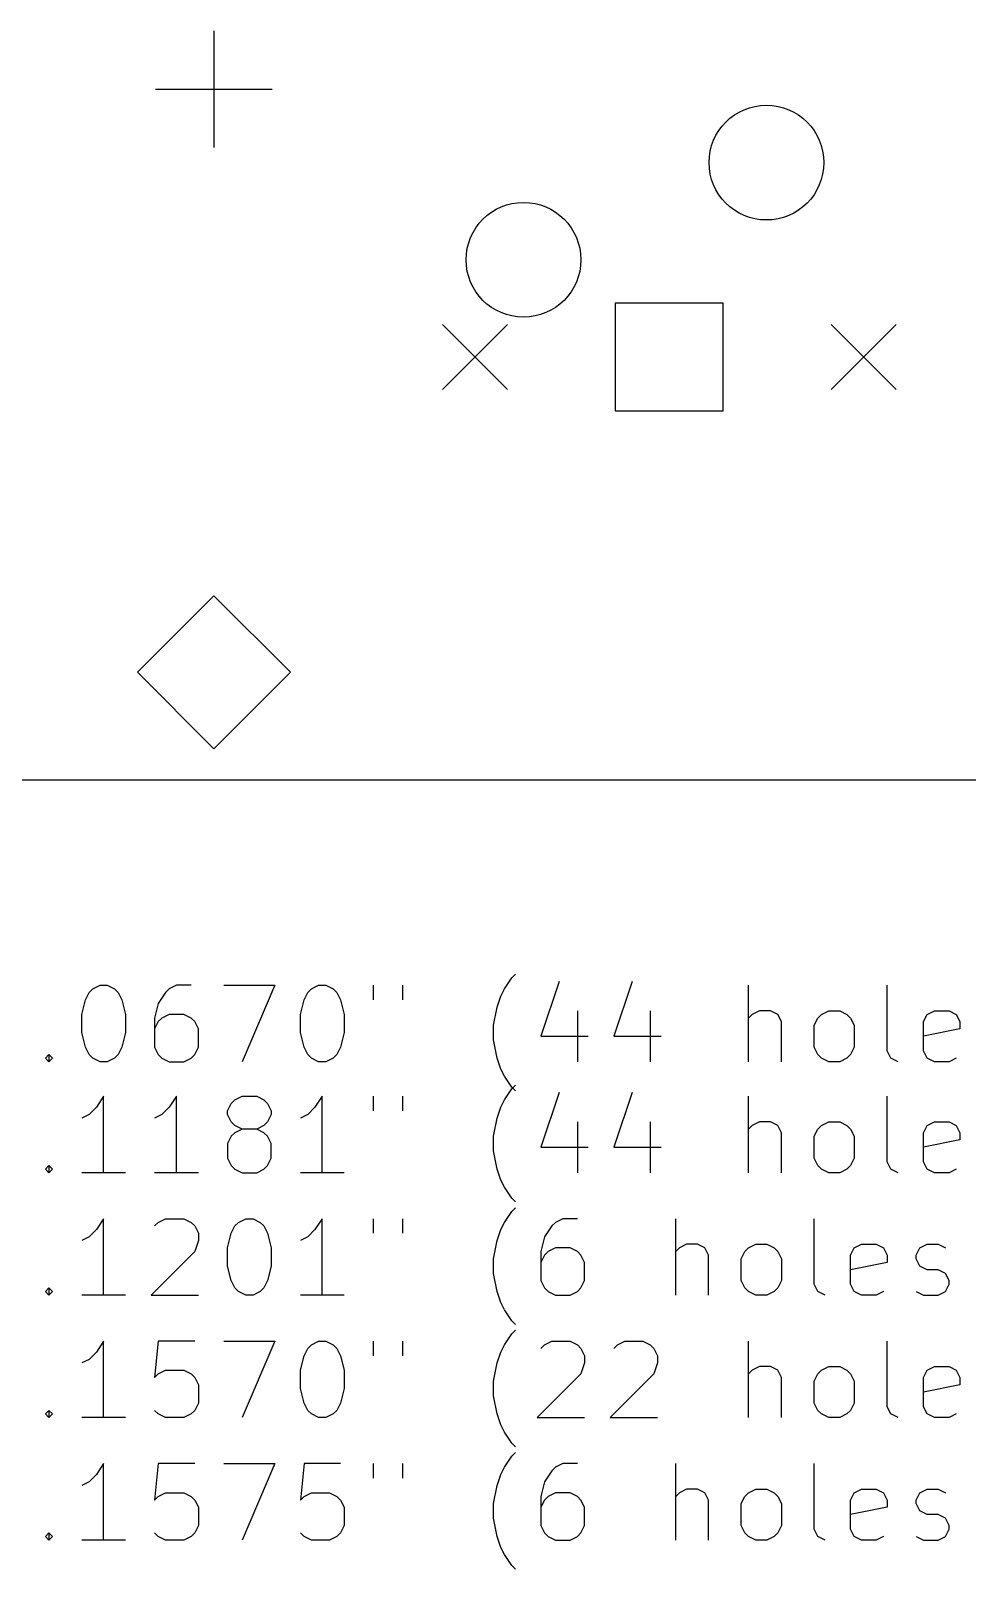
# Model space of a CAD drawing. Extents: x 18 to 119, y -176 to -24.
# Drawn here: x 43.24 to 67.72, y -175.64 to -135.43 of the extents above; entities that cross this region are included whole.
import ezdxf

# ---------------------------------------------------------------- set-up
doc = ezdxf.new("R2010")
doc.units = 0
doc.layers.add('BLACK', color=7, linetype='CONTINUOUS')

msp = doc.modelspace()

# ---------------------------------------------------------------- linework, layer by layer
at = {"layer": 'BLACK', "linetype": 'CONTINUOUS'}
for p, q in [((48.0327, -135.428), (48.0327, -138.478)), ((46.5077, -136.953), (49.5577, -136.953)), ((61.3426, -142.543), (58.5228, -142.543)), ((58.5228, -142.543), (58.5228, -145.363)), ((61.3426, -145.363), (61.3426, -142.543)), ((54.0018, -143.102), (55.7036, -144.804)), ((55.7036, -143.102), (54.0018, -144.804)), ((64.1618, -143.102), (65.8636, -144.804)), ((65.8636, -143.102), (64.1618, -144.804)), ((58.5228, -145.363), (61.3426, -145.363)), ((48.0327, -150.193), (46.0327, -152.193)), ((50.0327, -152.193), (48.0327, -150.193)), ((46.0327, -152.193), (48.0327, -154.193)), ((48.0327, -154.193), (50.0327, -152.193)), ((116.5, -155.001), (22.2422, -155.018)), ((44.8636, -160.468), (45.0541, -160.373)), ((45.0541, -160.373), (45.2446, -160.373)), ((45.2446, -160.373), (45.4351, -160.468)), ((47.0541, -160.373), (46.8636, -160.468)), ((47.4351, -160.373), (47.0541, -160.373)), ((48.2922, -160.373), (49.6255, -160.373)), ((49.6255, -160.373), (48.7684, -162.373)), ((50.5779, -160.468), (50.7684, -160.373)), ((50.7684, -160.373), (50.9589, -160.373)), ((50.9589, -160.373), (51.1494, -160.468)), ((52.197, -160.373), (52.197, -160.754)), ((52.9589, -160.373), (52.9589, -160.754)), ((55.6255, -160.468), (55.816, -160.182)), ((55.816, -160.182), (55.9113, -160.087)), ((57.0541, -160.277), (56.5779, -161.706)), ((58.9589, -160.277), (58.4827, -161.706)), ((62.0065, -162.373), (62.0065, -160.373)), ((65.6255, -162.087), (65.6255, -160.373)), ((44.5779, -161.134), (44.6732, -160.754)), ((44.6732, -160.754), (44.7684, -160.563)), ((44.7684, -160.563), (44.8636, -160.468)), ((45.4351, -160.468), (45.5303, -160.563)), ((45.5303, -160.563), (45.6255, -160.754)), ((45.6255, -160.754), (45.7208, -161.134)), ((46.7684, -160.563), (46.5779, -160.849)), ((46.8636, -160.468), (46.7684, -160.563)), ((50.2922, -161.134), (50.3874, -160.754)), ((50.3874, -160.754), (50.4827, -160.563)), ((50.4827, -160.563), (50.5779, -160.468)), ((51.1494, -160.468), (51.2446, -160.563)), ((51.2446, -160.563), (51.3398, -160.754)), ((51.3398, -160.754), (51.4351, -161.134)), ((55.4351, -160.944), (55.5303, -160.658)), ((55.5303, -160.658), (55.6255, -160.468)), ((44.5779, -161.611), (44.5779, -161.134)), ((45.7208, -161.134), (45.7208, -161.611)), ((46.5779, -160.849), (46.4827, -161.23)), ((46.4827, -161.23), (46.4827, -161.992)), ((46.6732, -161.23), (46.5779, -161.325)), ((46.8636, -161.134), (46.6732, -161.23)), ((47.2446, -161.134), (46.8636, -161.134)), ((47.4351, -161.23), (47.2446, -161.134)), ((47.5303, -161.325), (47.4351, -161.23)), ((50.2922, -161.611), (50.2922, -161.134)), ((51.4351, -161.134), (51.4351, -161.611)), ((55.3398, -161.42), (55.4351, -160.944)), ((57.5303, -161.039), (57.5303, -162.373)), ((59.4351, -161.039), (59.4351, -162.373)), ((62.1017, -161.134), (62.0065, -161.23)), ((62.2922, -161.039), (62.1017, -161.134)), ((62.5779, -161.039), (62.2922, -161.039)), ((62.7684, -161.134), (62.5779, -161.039)), ((62.8636, -161.325), (62.7684, -161.134)), ((63.7208, -161.42), (63.816, -161.23)), ((63.816, -161.23), (63.9113, -161.134)), ((63.9113, -161.134), (64.1017, -161.039)), ((64.1017, -161.039), (64.3874, -161.039)), ((64.3874, -161.039), (64.5779, -161.134)), ((64.5779, -161.134), (64.6732, -161.23)), ((64.6732, -161.23), (64.7684, -161.42)), ((66.5779, -161.325), (66.6732, -161.134)), ((66.6732, -161.134), (66.8636, -161.039)), ((66.8636, -161.039), (67.2446, -161.039)), ((67.2446, -161.039), (67.4351, -161.134)), ((67.4351, -161.134), (67.5303, -161.325)), ((44.6732, -161.992), (44.5779, -161.611)), ((45.7208, -161.611), (45.6255, -161.992)), ((46.5779, -161.325), (46.4827, -161.515)), ((47.6255, -161.515), (47.5303, -161.325)), ((47.6255, -161.992), (47.6255, -161.515)), ((50.3874, -161.992), (50.2922, -161.611)), ((51.4351, -161.611), (51.3398, -161.992)), ((55.3398, -161.801), (55.3398, -161.42)), ((62.8636, -162.373), (62.8636, -161.325)), ((63.7208, -161.992), (63.7208, -161.42)), ((64.7684, -161.42), (64.7684, -161.992)), ((66.5779, -162.087), (66.5779, -161.325)), ((67.5303, -161.515), (66.5779, -161.706)), ((67.5303, -161.325), (67.5303, -161.515)), ((44.7684, -162.182), (44.6732, -161.992)), ((45.6255, -161.992), (45.5303, -162.182)), ((46.4827, -161.992), (46.5779, -162.182)), ((47.5303, -162.182), (47.6255, -161.992)), ((50.4827, -162.182), (50.3874, -161.992)), ((51.3398, -161.992), (51.2446, -162.182)), ((55.4351, -162.277), (55.3398, -161.801)), ((56.5779, -161.706), (57.816, -161.706)), ((58.4827, -161.706), (59.7208, -161.706)), ((63.816, -162.182), (63.7208, -161.992)), ((64.7684, -161.992), (64.6732, -162.182)), ((43.6255, -162.277), (43.7208, -162.182)), ((43.7208, -162.373), (43.6255, -162.277)), ((43.7208, -162.182), (43.816, -162.277)), ((43.7208, -162.182), (43.7208, -162.373)), ((43.816, -162.277), (43.7208, -162.373)), ((44.8636, -162.277), (44.7684, -162.182)), ((45.0541, -162.373), (44.8636, -162.277)), ((45.2446, -162.373), (45.0541, -162.373)), ((45.4351, -162.277), (45.2446, -162.373)), ((45.5303, -162.182), (45.4351, -162.277)), ((46.5779, -162.182), (46.6732, -162.277)), ((46.6732, -162.277), (46.8636, -162.373)), ((46.8636, -162.373), (47.2446, -162.373)), ((47.2446, -162.373), (47.4351, -162.277)), ((47.4351, -162.277), (47.5303, -162.182)), ((50.5779, -162.277), (50.4827, -162.182)), ((50.7684, -162.373), (50.5779, -162.277)), ((50.9589, -162.373), (50.7684, -162.373)), ((51.1494, -162.277), (50.9589, -162.373)), ((51.2446, -162.182), (51.1494, -162.277)), ((55.5303, -162.563), (55.4351, -162.277)), ((63.9113, -162.277), (63.816, -162.182)), ((64.1017, -162.373), (63.9113, -162.277)), ((64.3874, -162.373), (64.1017, -162.373)), ((64.5779, -162.277), (64.3874, -162.373)), ((64.6732, -162.182), (64.5779, -162.277)), ((65.7208, -162.277), (65.6255, -162.087)), ((65.9113, -162.373), (65.7208, -162.277)), ((66.6732, -162.277), (66.5779, -162.087)), ((66.8636, -162.373), (66.6732, -162.277)), ((67.2446, -162.373), (66.8636, -162.373)), ((67.4351, -162.277), (67.2446, -162.373)), ((55.6255, -162.754), (55.5303, -162.563)), ((55.816, -163.039), (55.6255, -162.754)), ((55.6255, -163.37), (55.816, -163.084)), ((55.816, -163.084), (55.9113, -162.989)), ((55.9113, -163.134), (55.816, -163.039)), ((57.0541, -163.179), (56.5779, -164.608)), ((58.9589, -163.179), (58.4827, -164.608)), ((44.9589, -163.56), (44.7684, -163.751)), ((45.1494, -163.274), (44.9589, -163.56)), ((45.1494, -165.274), (45.1494, -163.274)), ((46.8636, -163.56), (46.6732, -163.751)), ((47.0541, -163.274), (46.8636, -163.56)), ((47.0541, -165.274), (47.0541, -163.274)), ((48.3874, -163.655), (48.4827, -163.465)), ((48.4827, -163.465), (48.5779, -163.37)), ((48.5779, -163.37), (48.7684, -163.274)), ((48.7684, -163.274), (49.1494, -163.274)), ((49.1494, -163.274), (49.3398, -163.37)), ((49.3398, -163.37), (49.4351, -163.465)), ((49.4351, -163.465), (49.5303, -163.655)), ((50.6732, -163.56), (50.4827, -163.751)), ((50.8636, -163.274), (50.6732, -163.56)), ((50.8636, -165.274), (50.8636, -163.274)), ((52.197, -163.274), (52.197, -163.655)), ((52.9589, -163.274), (52.9589, -163.655)), ((55.4351, -163.846), (55.5303, -163.56)), ((55.5303, -163.56), (55.6255, -163.37)), ((62.0065, -165.274), (62.0065, -163.274)), ((65.6255, -164.989), (65.6255, -163.274)), ((44.7684, -163.751), (44.5779, -163.846)), ((46.6732, -163.751), (46.4827, -163.846)), ((48.3874, -163.751), (48.3874, -163.655)), ((48.4827, -163.941), (48.3874, -163.751)), ((48.5779, -164.036), (48.4827, -163.941)), ((48.7684, -164.131), (48.5779, -164.036)), ((49.3398, -164.036), (49.1494, -164.131)), ((49.4351, -163.941), (49.3398, -164.036)), ((49.5303, -163.751), (49.4351, -163.941)), ((49.5303, -163.655), (49.5303, -163.751)), ((50.4827, -163.751), (50.2922, -163.846)), ((55.3398, -164.322), (55.4351, -163.846)), ((57.5303, -163.941), (57.5303, -165.274)), ((59.4351, -163.941), (59.4351, -165.274)), ((62.1017, -164.036), (62.0065, -164.131)), ((62.2922, -163.941), (62.1017, -164.036)), ((62.5779, -163.941), (62.2922, -163.941)), ((62.7684, -164.036), (62.5779, -163.941)), ((62.8636, -164.227), (62.7684, -164.036)), ((63.816, -164.131), (63.9113, -164.036)), ((63.9113, -164.036), (64.1017, -163.941)), ((64.1017, -163.941), (64.3874, -163.941)), ((64.3874, -163.941), (64.5779, -164.036)), ((64.5779, -164.036), (64.6732, -164.131)), ((66.5779, -164.227), (66.6732, -164.036)), ((66.6732, -164.036), (66.8636, -163.941)), ((66.8636, -163.941), (67.2446, -163.941)), ((67.2446, -163.941), (67.4351, -164.036)), ((67.4351, -164.036), (67.5303, -164.227)), ((48.4827, -164.322), (48.3874, -164.512)), ((48.5779, -164.227), (48.4827, -164.322)), ((48.7684, -164.131), (48.5779, -164.227)), ((49.1494, -164.131), (48.7684, -164.131)), ((49.3398, -164.227), (49.1494, -164.131)), ((49.4351, -164.322), (49.3398, -164.227)), ((49.5303, -164.512), (49.4351, -164.322)), ((55.3398, -164.703), (55.3398, -164.322)), ((62.8636, -165.274), (62.8636, -164.227)), ((63.7208, -164.322), (63.816, -164.131)), ((63.7208, -164.893), (63.7208, -164.322)), ((64.6732, -164.131), (64.7684, -164.322)), ((64.7684, -164.322), (64.7684, -164.893)), ((66.5779, -164.989), (66.5779, -164.227)), ((67.5303, -164.417), (66.5779, -164.608)), ((67.5303, -164.227), (67.5303, -164.417)), ((48.3874, -164.512), (48.3874, -164.893)), ((49.5303, -164.893), (49.5303, -164.512)), ((55.4351, -165.179), (55.3398, -164.703)), ((56.5779, -164.608), (57.816, -164.608)), ((58.4827, -164.608), (59.7208, -164.608)), ((43.6255, -165.179), (43.7208, -165.084)), ((43.7208, -165.274), (43.6255, -165.179)), ((43.7208, -165.084), (43.816, -165.179)), ((43.7208, -165.084), (43.7208, -165.274)), ((43.816, -165.179), (43.7208, -165.274)), ((48.3874, -164.893), (48.4827, -165.084)), ((48.4827, -165.084), (48.5779, -165.179)), ((48.5779, -165.179), (48.7684, -165.274)), ((49.1494, -165.274), (49.3398, -165.179)), ((49.3398, -165.179), (49.4351, -165.084)), ((49.4351, -165.084), (49.5303, -164.893)), ((55.5303, -165.465), (55.4351, -165.179)), ((63.816, -165.084), (63.7208, -164.893)), ((63.9113, -165.179), (63.816, -165.084)), ((64.1017, -165.274), (63.9113, -165.179)), ((64.5779, -165.179), (64.3874, -165.274)), ((64.6732, -165.084), (64.5779, -165.179)), ((64.7684, -164.893), (64.6732, -165.084)), ((65.7208, -165.179), (65.6255, -164.989)), ((65.9113, -165.274), (65.7208, -165.179)), ((66.6732, -165.179), (66.5779, -164.989)), ((66.8636, -165.274), (66.6732, -165.179)), ((67.4351, -165.179), (67.2446, -165.274)), ((45.7208, -165.274), (44.5779, -165.274)), ((47.6255, -165.274), (46.4827, -165.274)), ((48.7684, -165.274), (49.1494, -165.274)), ((51.4351, -165.274), (50.2922, -165.274)), ((55.6255, -165.655), (55.5303, -165.465)), ((55.816, -165.941), (55.6255, -165.655)), ((64.3874, -165.274), (64.1017, -165.274)), ((67.2446, -165.274), (66.8636, -165.274)), ((55.9113, -166.036), (55.816, -165.941)), ((55.6255, -166.57), (55.816, -166.284)), ((55.816, -166.284), (55.9113, -166.189)), ((44.9589, -166.76), (44.7684, -166.951)), ((45.1494, -166.474), (44.9589, -166.76)), ((45.1494, -168.474), (45.1494, -166.474)), ((46.4827, -166.665), (46.5779, -166.57)), ((46.5779, -166.57), (46.7684, -166.474)), ((46.7684, -166.474), (47.2446, -166.474)), ((47.2446, -166.474), (47.4351, -166.57)), ((47.4351, -166.57), (47.5303, -166.665)), ((47.5303, -166.665), (47.6255, -166.855)), ((47.6255, -166.855), (47.6255, -167.046)), ((48.3874, -167.236), (48.4827, -166.855)), ((48.4827, -166.855), (48.5779, -166.665)), ((48.5779, -166.665), (48.6732, -166.57)), ((48.6732, -166.57), (48.8636, -166.474)), ((48.8636, -166.474), (49.0541, -166.474)), ((49.0541, -166.474), (49.2446, -166.57)), ((49.2446, -166.57), (49.3398, -166.665)), ((49.3398, -166.665), (49.4351, -166.855)), ((49.4351, -166.855), (49.5303, -167.236)), ((50.6732, -166.76), (50.4827, -166.951)), ((50.8636, -166.474), (50.6732, -166.76)), ((50.8636, -168.474), (50.8636, -166.474)), ((52.197, -166.474), (52.197, -166.855)), ((52.9589, -166.474), (52.9589, -166.855)), ((55.4351, -167.046), (55.5303, -166.76)), ((55.5303, -166.76), (55.6255, -166.57)), ((56.8636, -166.665), (56.6732, -166.951)), ((56.9589, -166.57), (56.8636, -166.665)), ((57.1494, -166.474), (56.9589, -166.57)), ((57.5303, -166.474), (57.1494, -166.474)), ((60.1017, -168.474), (60.1017, -166.474)), ((63.7208, -168.189), (63.7208, -166.474)), ((44.7684, -166.951), (44.5779, -167.046)), ((47.6255, -167.046), (47.5303, -167.331)), ((48.3874, -167.712), (48.3874, -167.236)), ((49.5303, -167.236), (49.5303, -167.712)), ((50.4827, -166.951), (50.2922, -167.046)), ((55.3398, -167.522), (55.4351, -167.046)), ((56.6732, -166.951), (56.5779, -167.331)), ((56.9589, -167.236), (56.7684, -167.331)), ((57.3398, -167.236), (56.9589, -167.236)), ((57.5303, -167.331), (57.3398, -167.236)), ((60.197, -167.236), (60.1017, -167.331)), ((60.3874, -167.141), (60.197, -167.236)), ((60.6732, -167.141), (60.3874, -167.141)), ((60.8636, -167.236), (60.6732, -167.141)), ((60.9589, -167.427), (60.8636, -167.236)), ((61.9113, -167.331), (62.0065, -167.236)), ((62.0065, -167.236), (62.197, -167.141)), ((62.197, -167.141), (62.4827, -167.141)), ((62.4827, -167.141), (62.6732, -167.236)), ((62.6732, -167.236), (62.7684, -167.331)), ((64.6732, -167.427), (64.7684, -167.236)), ((64.7684, -167.236), (64.9589, -167.141)), ((64.9589, -167.141), (65.3398, -167.141)), ((65.3398, -167.141), (65.5303, -167.236)), ((65.5303, -167.236), (65.6255, -167.427)), ((66.3874, -167.427), (66.4827, -167.236)), ((66.4827, -167.236), (66.6732, -167.141)), ((66.6732, -167.141), (66.9589, -167.141)), ((66.9589, -167.141), (67.1494, -167.236)), ((47.5303, -167.331), (46.3874, -168.474)), ((55.3398, -167.903), (55.3398, -167.522)), ((56.5779, -167.331), (56.5779, -168.093)), ((56.6732, -167.427), (56.5779, -167.617)), ((56.7684, -167.331), (56.6732, -167.427)), ((57.6255, -167.427), (57.5303, -167.331)), ((57.7208, -167.617), (57.6255, -167.427)), ((57.7208, -168.093), (57.7208, -167.617)), ((60.9589, -168.474), (60.9589, -167.427)), ((61.816, -167.522), (61.9113, -167.331)), ((61.816, -168.093), (61.816, -167.522)), ((62.7684, -167.331), (62.8636, -167.522)), ((62.8636, -167.522), (62.8636, -168.093)), ((64.6732, -168.189), (64.6732, -167.427)), ((65.6255, -167.617), (64.6732, -167.808)), ((65.6255, -167.427), (65.6255, -167.617)), ((66.3874, -167.522), (66.3874, -167.427)), ((66.4827, -167.712), (66.3874, -167.522)), ((48.4827, -168.093), (48.3874, -167.712)), ((49.5303, -167.712), (49.4351, -168.093)), ((55.4351, -168.379), (55.3398, -167.903)), ((66.6732, -167.808), (66.4827, -167.712)), ((66.9589, -167.808), (66.6732, -167.808)), ((67.1494, -167.903), (66.9589, -167.808)), ((67.2446, -168.093), (67.1494, -167.903)), ((43.6255, -168.379), (43.7208, -168.284)), ((43.7208, -168.474), (43.6255, -168.379)), ((43.7208, -168.284), (43.816, -168.379)), ((43.7208, -168.284), (43.7208, -168.474)), ((43.816, -168.379), (43.7208, -168.474)), ((48.5779, -168.284), (48.4827, -168.093)), ((48.6732, -168.379), (48.5779, -168.284)), ((48.8636, -168.474), (48.6732, -168.379)), ((49.2446, -168.379), (49.0541, -168.474)), ((49.3398, -168.284), (49.2446, -168.379)), ((49.4351, -168.093), (49.3398, -168.284)), ((55.5303, -168.665), (55.4351, -168.379)), ((56.5779, -168.093), (56.6732, -168.284)), ((56.6732, -168.284), (56.7684, -168.379)), ((56.7684, -168.379), (56.9589, -168.474)), ((57.3398, -168.474), (57.5303, -168.379)), ((57.5303, -168.379), (57.6255, -168.284)), ((57.6255, -168.284), (57.7208, -168.093)), ((61.9113, -168.284), (61.816, -168.093)), ((62.0065, -168.379), (61.9113, -168.284)), ((62.197, -168.474), (62.0065, -168.379)), ((62.6732, -168.379), (62.4827, -168.474)), ((62.7684, -168.284), (62.6732, -168.379)), ((62.8636, -168.093), (62.7684, -168.284)), ((63.816, -168.379), (63.7208, -168.189)), ((64.0065, -168.474), (63.816, -168.379)), ((64.7684, -168.379), (64.6732, -168.189)), ((64.9589, -168.474), (64.7684, -168.379)), ((65.5303, -168.379), (65.3398, -168.474)), ((66.3874, -168.379), (66.5779, -168.474)), ((66.9589, -168.474), (67.1494, -168.379)), ((67.1494, -168.379), (67.2446, -168.189)), ((67.2446, -168.189), (67.2446, -168.093)), ((45.7208, -168.474), (44.5779, -168.474)), ((46.3874, -168.474), (47.6255, -168.474)), ((49.0541, -168.474), (48.8636, -168.474)), ((51.4351, -168.474), (50.2922, -168.474)), ((55.6255, -168.855), (55.5303, -168.665)), ((55.816, -169.141), (55.6255, -168.855)), ((56.9589, -168.474), (57.3398, -168.474)), ((62.4827, -168.474), (62.197, -168.474)), ((65.3398, -168.474), (64.9589, -168.474)), ((66.5779, -168.474), (66.9589, -168.474)), ((55.9113, -169.236), (55.816, -169.141)), ((45.1494, -169.674), (44.9589, -169.96)), ((45.1494, -171.674), (45.1494, -169.674)), ((46.5779, -169.674), (46.4827, -170.627)), ((47.5303, -169.674), (46.5779, -169.674)), ((48.2922, -169.674), (49.6255, -169.674)), ((49.6255, -169.674), (48.7684, -171.674)), ((50.5779, -169.77), (50.7684, -169.674)), ((50.7684, -169.674), (50.9589, -169.674)), ((50.9589, -169.674), (51.1494, -169.77)), ((52.197, -169.674), (52.197, -170.055)), ((52.9589, -169.674), (52.9589, -170.055)), ((55.6255, -169.77), (55.816, -169.484)), ((55.816, -169.484), (55.9113, -169.389)), ((56.6732, -169.77), (56.8636, -169.674)), ((56.8636, -169.674), (57.3398, -169.674)), ((57.3398, -169.674), (57.5303, -169.77)), ((58.5779, -169.77), (58.7684, -169.674)), ((58.7684, -169.674), (59.2446, -169.674)), ((59.2446, -169.674), (59.4351, -169.77)), ((62.0065, -171.674), (62.0065, -169.674)), ((65.6255, -171.389), (65.6255, -169.674)), ((44.9589, -169.96), (44.7684, -170.151)), ((50.2922, -170.436), (50.3874, -170.055)), ((50.3874, -170.055), (50.4827, -169.865)), ((50.4827, -169.865), (50.5779, -169.77)), ((51.1494, -169.77), (51.2446, -169.865)), ((51.2446, -169.865), (51.3398, -170.055)), ((51.3398, -170.055), (51.4351, -170.436)), ((55.4351, -170.246), (55.5303, -169.96)), ((55.5303, -169.96), (55.6255, -169.77)), ((56.5779, -169.865), (56.6732, -169.77)), ((57.5303, -169.77), (57.6255, -169.865)), ((57.6255, -169.865), (57.7208, -170.055)), ((57.7208, -170.055), (57.7208, -170.246)), ((58.4827, -169.865), (58.5779, -169.77)), ((59.4351, -169.77), (59.5303, -169.865)), ((59.5303, -169.865), (59.6255, -170.055)), ((59.6255, -170.055), (59.6255, -170.246)), ((44.7684, -170.151), (44.5779, -170.246)), ((46.5779, -170.531), (46.7684, -170.436)), ((46.7684, -170.436), (47.2446, -170.436)), ((47.2446, -170.436), (47.4351, -170.531)), ((50.2922, -170.912), (50.2922, -170.436)), ((51.4351, -170.436), (51.4351, -170.912)), ((55.3398, -170.722), (55.4351, -170.246)), ((57.7208, -170.246), (57.6255, -170.531)), ((59.6255, -170.246), (59.5303, -170.531)), ((62.1017, -170.436), (62.0065, -170.531)), ((62.2922, -170.341), (62.1017, -170.436)), ((62.5779, -170.341), (62.2922, -170.341)), ((62.7684, -170.436), (62.5779, -170.341)), ((62.8636, -170.627), (62.7684, -170.436)), ((63.816, -170.531), (63.9113, -170.436)), ((63.9113, -170.436), (64.1017, -170.341)), ((64.1017, -170.341), (64.3874, -170.341)), ((64.3874, -170.341), (64.5779, -170.436)), ((64.5779, -170.436), (64.6732, -170.531)), ((66.5779, -170.627), (66.6732, -170.436)), ((66.6732, -170.436), (66.8636, -170.341)), ((66.8636, -170.341), (67.2446, -170.341)), ((67.2446, -170.341), (67.4351, -170.436)), ((67.4351, -170.436), (67.5303, -170.627)), ((46.4827, -170.627), (46.5779, -170.531)), ((47.4351, -170.531), (47.5303, -170.627)), ((47.5303, -170.627), (47.6255, -170.817)), ((47.6255, -170.817), (47.6255, -171.293)), ((55.3398, -171.103), (55.3398, -170.722)), ((57.6255, -170.531), (56.4827, -171.674)), ((59.5303, -170.531), (58.3874, -171.674)), ((62.8636, -171.674), (62.8636, -170.627)), ((63.7208, -170.722), (63.816, -170.531)), ((63.7208, -171.293), (63.7208, -170.722)), ((64.6732, -170.531), (64.7684, -170.722)), ((64.7684, -170.722), (64.7684, -171.293)), ((66.5779, -171.389), (66.5779, -170.627)), ((67.5303, -170.817), (66.5779, -171.008)), ((67.5303, -170.627), (67.5303, -170.817)), ((50.3874, -171.293), (50.2922, -170.912)), ((51.4351, -170.912), (51.3398, -171.293)), ((55.4351, -171.579), (55.3398, -171.103)), ((43.6255, -171.579), (43.7208, -171.484)), ((43.7208, -171.674), (43.6255, -171.579)), ((43.7208, -171.484), (43.816, -171.579)), ((43.7208, -171.484), (43.7208, -171.674)), ((43.816, -171.579), (43.7208, -171.674)), ((45.7208, -171.674), (44.5779, -171.674)), ((46.5779, -171.579), (46.4827, -171.484)), ((46.7684, -171.674), (46.5779, -171.579)), ((47.2446, -171.674), (46.7684, -171.674)), ((47.4351, -171.579), (47.2446, -171.674)), ((47.5303, -171.484), (47.4351, -171.579)), ((47.6255, -171.293), (47.5303, -171.484)), ((50.4827, -171.484), (50.3874, -171.293)), ((50.5779, -171.579), (50.4827, -171.484)), ((50.7684, -171.674), (50.5779, -171.579)), ((50.9589, -171.674), (50.7684, -171.674)), ((51.1494, -171.579), (50.9589, -171.674)), ((51.2446, -171.484), (51.1494, -171.579)), ((51.3398, -171.293), (51.2446, -171.484)), ((55.5303, -171.865), (55.4351, -171.579)), ((56.4827, -171.674), (57.7208, -171.674)), ((58.3874, -171.674), (59.6255, -171.674)), ((63.816, -171.484), (63.7208, -171.293)), ((63.9113, -171.579), (63.816, -171.484)), ((64.1017, -171.674), (63.9113, -171.579)), ((64.3874, -171.674), (64.1017, -171.674)), ((64.5779, -171.579), (64.3874, -171.674)), ((64.6732, -171.484), (64.5779, -171.579)), ((64.7684, -171.293), (64.6732, -171.484)), ((65.7208, -171.579), (65.6255, -171.389)), ((65.9113, -171.674), (65.7208, -171.579)), ((66.6732, -171.579), (66.5779, -171.389)), ((66.8636, -171.674), (66.6732, -171.579)), ((67.2446, -171.674), (66.8636, -171.674)), ((67.4351, -171.579), (67.2446, -171.674)), ((55.6255, -172.055), (55.5303, -171.865)), ((55.816, -172.341), (55.6255, -172.055)), ((55.9113, -172.436), (55.816, -172.341)), ((45.1494, -172.874), (44.9589, -173.16)), ((45.1494, -174.874), (45.1494, -172.874)), ((46.5779, -172.874), (46.4827, -173.827)), ((47.5303, -172.874), (46.5779, -172.874)), ((48.2922, -172.874), (49.6255, -172.874)), ((49.6255, -172.874), (48.7684, -174.874)), ((50.3874, -172.874), (50.2922, -173.827)), ((51.3398, -172.874), (50.3874, -172.874)), ((52.197, -172.874), (52.197, -173.255)), ((52.9589, -172.874), (52.9589, -173.255)), ((55.6255, -172.97), (55.816, -172.684)), ((55.816, -172.684), (55.9113, -172.589)), ((57.1494, -172.874), (56.9589, -172.97)), ((57.5303, -172.874), (57.1494, -172.874)), ((60.1017, -174.874), (60.1017, -172.874)), ((63.7208, -174.589), (63.7208, -172.874)), ((44.9589, -173.16), (44.7684, -173.351)), ((55.4351, -173.446), (55.5303, -173.16)), ((55.5303, -173.16), (55.6255, -172.97)), ((56.8636, -173.065), (56.6732, -173.351)), ((56.9589, -172.97), (56.8636, -173.065)), ((44.7684, -173.351), (44.5779, -173.446)), ((46.5779, -173.731), (46.7684, -173.636)), ((46.7684, -173.636), (47.2446, -173.636)), ((47.2446, -173.636), (47.4351, -173.731)), ((50.3874, -173.731), (50.5779, -173.636)), ((50.5779, -173.636), (51.0541, -173.636)), ((51.0541, -173.636), (51.2446, -173.731)), ((55.3398, -173.922), (55.4351, -173.446)), ((56.6732, -173.351), (56.5779, -173.731)), ((56.9589, -173.636), (56.7684, -173.731)), ((57.3398, -173.636), (56.9589, -173.636)), ((57.5303, -173.731), (57.3398, -173.636)), ((60.197, -173.636), (60.1017, -173.731)), ((60.3874, -173.541), (60.197, -173.636)), ((60.6732, -173.541), (60.3874, -173.541)), ((60.8636, -173.636), (60.6732, -173.541)), ((60.9589, -173.827), (60.8636, -173.636)), ((61.9113, -173.731), (62.0065, -173.636)), ((62.0065, -173.636), (62.197, -173.541)), ((62.197, -173.541), (62.4827, -173.541)), ((62.4827, -173.541), (62.6732, -173.636)), ((62.6732, -173.636), (62.7684, -173.731)), ((64.6732, -173.827), (64.7684, -173.636)), ((64.7684, -173.636), (64.9589, -173.541)), ((64.9589, -173.541), (65.3398, -173.541)), ((65.3398, -173.541), (65.5303, -173.636)), ((65.5303, -173.636), (65.6255, -173.827)), ((66.3874, -173.827), (66.4827, -173.636)), ((66.4827, -173.636), (66.6732, -173.541)), ((66.6732, -173.541), (66.9589, -173.541)), ((66.9589, -173.541), (67.1494, -173.636)), ((46.4827, -173.827), (46.5779, -173.731)), ((47.4351, -173.731), (47.5303, -173.827)), ((47.5303, -173.827), (47.6255, -174.017)), ((47.6255, -174.017), (47.6255, -174.493)), ((50.2922, -173.827), (50.3874, -173.731)), ((51.2446, -173.731), (51.3398, -173.827)), ((51.3398, -173.827), (51.4351, -174.017)), ((51.4351, -174.017), (51.4351, -174.493)), ((55.3398, -174.303), (55.3398, -173.922)), ((56.5779, -173.731), (56.5779, -174.493)), ((56.6732, -173.827), (56.5779, -174.017)), ((56.7684, -173.731), (56.6732, -173.827)), ((57.6255, -173.827), (57.5303, -173.731)), ((57.7208, -174.017), (57.6255, -173.827)), ((57.7208, -174.493), (57.7208, -174.017)), ((60.9589, -174.874), (60.9589, -173.827)), ((61.816, -173.922), (61.9113, -173.731)), ((61.816, -174.493), (61.816, -173.922)), ((62.7684, -173.731), (62.8636, -173.922)), ((62.8636, -173.922), (62.8636, -174.493)), ((64.6732, -174.589), (64.6732, -173.827)), ((65.6255, -174.017), (64.6732, -174.208)), ((65.6255, -173.827), (65.6255, -174.017)), ((66.3874, -173.922), (66.3874, -173.827)), ((66.4827, -174.112), (66.3874, -173.922)), ((47.6255, -174.493), (47.5303, -174.684)), ((51.4351, -174.493), (51.3398, -174.684)), ((55.4351, -174.779), (55.3398, -174.303)), ((56.5779, -174.493), (56.6732, -174.684)), ((57.6255, -174.684), (57.7208, -174.493)), ((61.9113, -174.684), (61.816, -174.493)), ((62.8636, -174.493), (62.7684, -174.684)), ((66.6732, -174.208), (66.4827, -174.112)), ((66.9589, -174.208), (66.6732, -174.208)), ((67.1494, -174.303), (66.9589, -174.208)), ((67.2446, -174.493), (67.1494, -174.303)), ((67.2446, -174.589), (67.2446, -174.493)), ((43.6255, -174.779), (43.7208, -174.684)), ((43.7208, -174.874), (43.6255, -174.779)), ((43.7208, -174.684), (43.816, -174.779)), ((43.7208, -174.684), (43.7208, -174.874)), ((43.816, -174.779), (43.7208, -174.874)), ((45.7208, -174.874), (44.5779, -174.874)), ((46.5779, -174.779), (46.4827, -174.684)), ((46.7684, -174.874), (46.5779, -174.779)), ((47.2446, -174.874), (46.7684, -174.874)), ((47.4351, -174.779), (47.2446, -174.874)), ((47.5303, -174.684), (47.4351, -174.779)), ((50.3874, -174.779), (50.2922, -174.684)), ((50.5779, -174.874), (50.3874, -174.779)), ((51.0541, -174.874), (50.5779, -174.874)), ((51.2446, -174.779), (51.0541, -174.874)), ((51.3398, -174.684), (51.2446, -174.779)), ((55.5303, -175.065), (55.4351, -174.779)), ((56.6732, -174.684), (56.7684, -174.779)), ((56.7684, -174.779), (56.9589, -174.874)), ((56.9589, -174.874), (57.3398, -174.874)), ((57.3398, -174.874), (57.5303, -174.779)), ((57.5303, -174.779), (57.6255, -174.684)), ((62.0065, -174.779), (61.9113, -174.684)), ((62.197, -174.874), (62.0065, -174.779)), ((62.4827, -174.874), (62.197, -174.874)), ((62.6732, -174.779), (62.4827, -174.874)), ((62.7684, -174.684), (62.6732, -174.779)), ((63.816, -174.779), (63.7208, -174.589)), ((64.0065, -174.874), (63.816, -174.779)), ((64.7684, -174.779), (64.6732, -174.589)), ((64.9589, -174.874), (64.7684, -174.779)), ((65.3398, -174.874), (64.9589, -174.874)), ((65.5303, -174.779), (65.3398, -174.874)), ((66.3874, -174.779), (66.5779, -174.874)), ((66.5779, -174.874), (66.9589, -174.874)), ((66.9589, -174.874), (67.1494, -174.779)), ((67.1494, -174.779), (67.2446, -174.589)), ((55.6255, -175.255), (55.5303, -175.065)), ((55.816, -175.541), (55.6255, -175.255)), ((55.9113, -175.636), (55.816, -175.541))]:
    msp.add_line(p, q, dxfattribs=at)
at = {"layer": 'BLACK'}
for centre in [(62.4727, -138.873), (56.1227, -141.413)]:
    msp.add_circle(centre, 1.5, dxfattribs=at)

doc.saveas('drawing.dxf')
